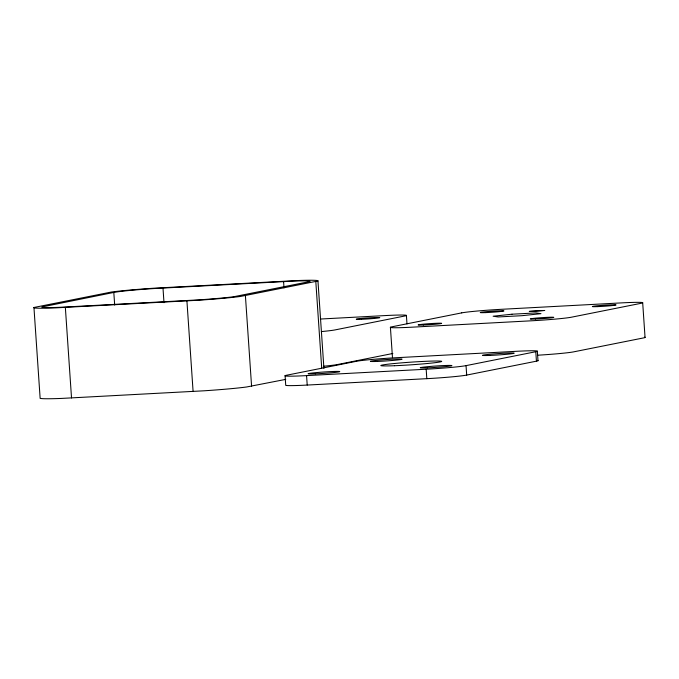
<?xml version="1.0" encoding="UTF-8"?>
<svg xmlns="http://www.w3.org/2000/svg" width="679" height="679" viewBox="0 0 679 679"><rect width="100%" height="100%" fill="white"/><g stroke="black" fill="none" stroke-linecap="round" stroke-linejoin="round"><path stroke-width="1.02" d="M285.749 379.374L246.621 386.979A47.522 2.071 -3.9 0 1 204.218 390.79L61.331 398.429A47.522 2.071 -3.9 0 1 40.12 398.013L33.95 307.485L111.458 292.021A47.522 2.071 -3.9 0 1 153.861 288.21L296.757 280.571A47.522 2.071 -3.9 0 1 317.959 280.987L323.917 368.358M33.95 307.485A47.522 2.071 -3.9 0 0 55.16 307.901L198.047 300.262A47.522 2.071 -3.9 0 0 240.451 296.451L317.959 280.987M113.809 292.437L41.886 306.967A39.56 1.723 -3.9 0 0 59.54 307.315L198.523 299.889A39.56 1.723 -3.9 0 0 233.822 296.715L310.031 281.505A39.56 1.723 -3.9 0 0 292.377 281.157L153.386 288.583A39.56 1.723 -3.9 0 0 118.087 291.758L113.809 292.437L114.675 305.032M392.852 353.479L337.463 364.538A31.59 1.375 -3.9 0 1 323.722 366.219M535.79 351.722A31.59 1.375 -3.9 0 0 515.853 351.332L396.247 357.723A31.59 1.375 -3.9 0 0 356.382 361.304L286.631 375.224A31.59 1.375 -3.9 0 0 306.568 375.614L426.174 369.223A31.59 1.375 -3.9 0 0 466.04 365.633L535.79 351.722L536.435 361.169L466.685 375.08A31.59 1.375 -3.9 0 1 426.819 378.67L307.214 385.061A31.59 1.375 -3.9 0 1 285.715 385.129L285.078 375.682M320.344 319.037L384.908 315.591A31.59 1.375 -3.9 0 1 404.854 315.981L335.103 329.901A31.59 1.375 -3.9 0 1 321.354 331.581M642.69 302.834L645.05 337.463M537.352 351.255L537.997 360.702M466.04 365.633L466.685 375.08M426.174 369.223L426.819 378.67M406.407 315.523L406.984 323.917M390.408 327.253L392.487 357.697M315.811 281.615L321.693 367.933M306.568 375.614L307.214 385.061M283.576 281.573L284.009 287.871M245.408 295.671L251.578 386.198M186.92 300.933L193.091 391.46M162.994 288.015L163.995 302.707M65.354 307.426L71.524 397.953M537.412 360.388A31.59 1.375 -3.9 0 1 536.435 361.169M644.464 337.149A31.59 1.375 -3.9 0 1 643.488 337.93L573.738 351.841A31.59 1.375 -3.9 0 1 537.861 355.202M529.34 311.398L544.677 310.481L529.34 311.398M461.72 312.875L391.97 326.794A31.59 1.375 -3.9 0 0 411.907 327.185L531.513 320.794A31.59 1.375 -3.9 0 0 571.379 317.212L641.129 303.292A31.59 1.375 -3.9 0 0 621.192 302.902L501.586 309.293A31.59 1.375 -3.9 0 0 461.72 312.875M511.991 314.207L493.132 316.219L498.191 316.957L522.1 315.684L540.959 313.664L535.909 312.926L511.991 314.207M427.439 367.857A15.829 0.687 -3.9 0 0 451.908 365.658A15.829 0.687 -3.9 0 0 429.077 366.55A15.829 0.687 -3.9 0 0 427.439 367.857M489.72 355.431A15.829 0.687 -3.9 0 0 514.181 353.233A15.829 0.687 -3.9 0 0 491.35 354.124A15.829 0.687 -3.9 0 0 489.72 355.431M377.583 361.423A15.829 0.687 -3.9 0 0 402.053 359.225A15.829 0.687 -3.9 0 0 379.221 360.116A15.829 0.687 -3.9 0 0 377.583 361.423M315.311 373.849A15.829 0.687 -3.9 0 0 339.772 371.651A15.829 0.687 -3.9 0 0 316.949 372.542A15.829 0.687 -3.9 0 0 315.311 373.849M394.431 365.726A30.538 1.333 -3.9 0 0 441.63 361.483A30.538 1.333 -3.9 0 0 397.588 363.206A30.538 1.333 -3.9 0 0 394.431 365.726M361.457 319.3A11.849 0.518 -3.9 0 0 379.773 317.653A11.849 0.518 -3.9 0 0 362.688 318.324A11.849 0.518 -3.9 0 0 361.457 319.3M485.612 312.603A11.849 0.518 -3.9 0 0 503.92 310.957A11.849 0.518 -3.9 0 0 486.835 311.619A11.849 0.518 -3.9 0 0 485.612 312.603M597.741 306.611A11.849 0.518 -3.9 0 0 616.048 304.964A11.849 0.518 -3.9 0 0 598.963 305.626A11.849 0.518 -3.9 0 0 597.741 306.611M535.468 319.037A11.849 0.518 -3.9 0 0 553.775 317.39A11.849 0.518 -3.9 0 0 536.69 318.061A11.849 0.518 -3.9 0 0 535.468 319.037M423.331 325.029A11.849 0.518 -3.9 0 0 441.647 323.382A11.849 0.518 -3.9 0 0 424.562 324.053A11.849 0.518 -3.9 0 0 423.331 325.029"/></g></svg>
